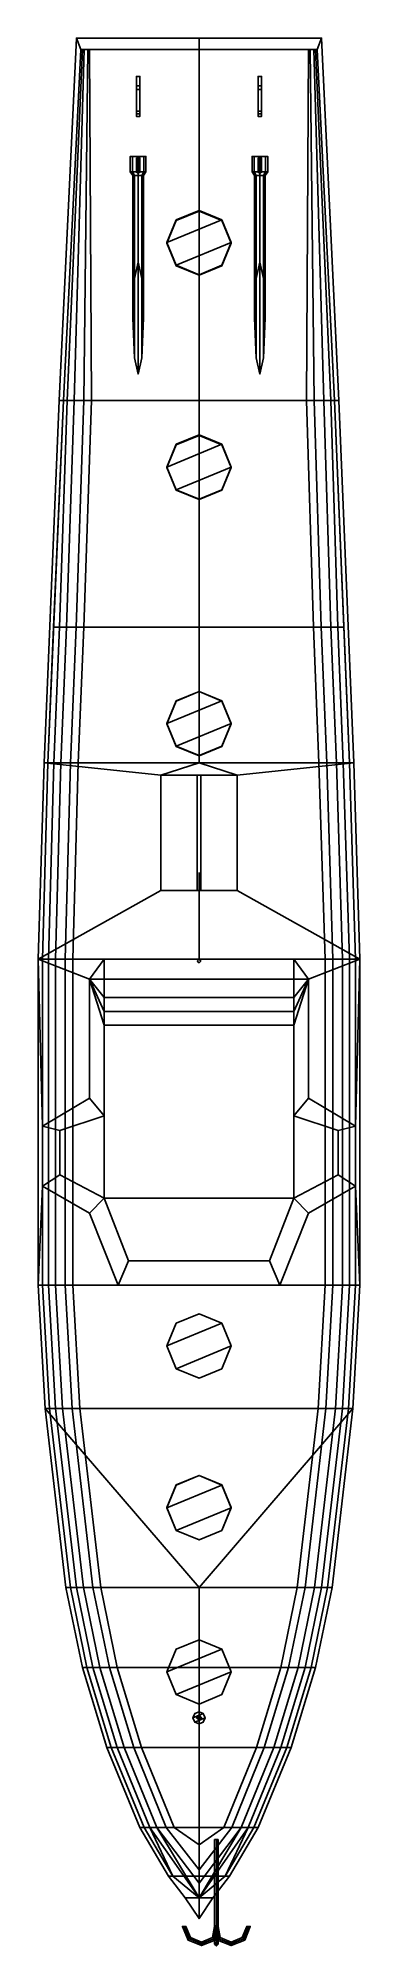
# Model space of a CAD drawing. Extents: x -1.9 to 1.8, y -11.1 to 10.8.
import ezdxf

# ---------------------------------------------------------------- set-up
doc = ezdxf.new("R2010")
doc.units = 0
doc.layers.get('0').update_dxf_attribs({"linetype": 'CONTINUOUS'})
doc.layers.add('UNDERWATER', color=1, linetype='CONTINUOUS')

msp = doc.modelspace()

# ---------------------------------------------------------------- linework, layer by layer
for points in [[(-1.61, 6.64, 0.61), (0, 6.64, 0.66), (0, 10.81, 0.41), (-1.41, 10.81, 0.34)], [(-1.36, 10.68), (-1.56, 6.64), (-1.61, 6.64, 0.61), (-1.41, 10.81, 0.34)], [(-1.41, 10.81, 0.34), (0, 10.81, 0.41), (0, 10.68), (-1.36, 10.68)], [(1.36, 10.68), (0, 10.68), (0, 10.81, 0.41), (1.41, 10.81, 0.34)], [(0, 10.81, 0.41), (0, 6.64, 0.66), (1.61, 6.64, 0.61), (1.41, 10.81, 0.34)], [(1.41, 10.81, 0.34), (1.61, 6.64, 0.61), (1.56, 6.64), (1.36, 10.68)], [(0, 8.826, 0.594), (-0.262, 8.718, 0.602), (-0.37, 8.457, 0.62), (0.262, 8.718, 0.602)], [(0, 8.819, 0.494), (-0.262, 8.711, 0.502), (-0.262, 8.718, 0.602), (0, 8.826, 0.594)], [(0.262, 8.711, 0.502), (0, 8.819, 0.494), (0, 8.826, 0.594), (0.262, 8.718, 0.602)], [(-0.262, 8.711, 0.502), (-0.37, 8.45, 0.52), (-0.37, 8.457, 0.62), (-0.262, 8.718, 0.602)], [(-0.37, 8.457, 0.62), (-0.262, 8.196, 0.638), (0.37, 8.457, 0.62), (0.262, 8.718, 0.602)], [(0.37, 8.45, 0.52), (0.262, 8.711, 0.502), (0.262, 8.718, 0.602), (0.37, 8.457, 0.62)], [(-0.37, 8.45, 0.52), (-0.262, 8.189, 0.538), (-0.262, 8.196, 0.638), (-0.37, 8.457, 0.62)], [(0, 8.088, 0.646), (0.262, 8.196, 0.638), (0.37, 8.457, 0.62), (-0.262, 8.196, 0.638)], [(0.262, 8.189, 0.538), (0.37, 8.45, 0.52), (0.37, 8.457, 0.62), (0.262, 8.196, 0.638)], [(-0.262, 8.189, 0.538), (0, 8.081, 0.546), (0, 8.088, 0.646), (-0.262, 8.196, 0.638)], [(0, 8.081, 0.546), (0.262, 8.189, 0.538), (0.262, 8.196, 0.638), (0, 8.088, 0.646)], [(-1.56, 6.64), (-1.74, 2.47), (-1.78, 2.47, 0.83), (-1.61, 6.64, 0.61)], [(-1.78, 2.47, 0.83), (0, 2.47, 0.85), (0, 6.64, 0.66), (-1.61, 6.64, 0.61)], [(0, 6.64, 0.66), (0, 2.47, 0.85), (1.78, 2.47, 0.83), (1.61, 6.64, 0.61)], [(1.61, 6.64, 0.61), (1.78, 2.47, 0.83), (1.73, 2.47), (1.56, 6.64)], [(0, 6.245, 0.75), (-0.262, 6.137, 0.756), (-0.37, 5.875, 0.77), (0.262, 6.137, 0.756)], [(0, 6.239, 0.651), (-0.262, 6.131, 0.656), (-0.262, 6.137, 0.756), (0, 6.245, 0.75)], [(0.262, 6.131, 0.656), (0, 6.239, 0.651), (0, 6.245, 0.75), (0.262, 6.137, 0.756)], [(-0.37, 5.875, 0.77), (-0.262, 5.614, 0.784), (0.37, 5.875, 0.77), (0.262, 6.137, 0.756)], [(-0.262, 6.131, 0.656), (-0.37, 5.87, 0.67), (-0.37, 5.875, 0.77), (-0.262, 6.137, 0.756)], [(0.37, 5.87, 0.67), (0.262, 6.131, 0.656), (0.262, 6.137, 0.756), (0.37, 5.875, 0.77)], [(-0.37, 5.87, 0.67), (-0.262, 5.609, 0.684), (-0.262, 5.614, 0.784), (-0.37, 5.875, 0.77)], [(0, 5.506, 0.789), (0.262, 5.614, 0.784), (0.37, 5.875, 0.77), (-0.262, 5.614, 0.784)], [(0.262, 5.609, 0.684), (0.37, 5.87, 0.67), (0.37, 5.875, 0.77), (0.262, 5.614, 0.784)], [(-0.262, 5.609, 0.684), (0, 5.501, 0.689), (0, 5.506, 0.789), (-0.262, 5.614, 0.784)], [(0, 5.501, 0.689), (0.262, 5.609, 0.684), (0.262, 5.614, 0.784), (0, 5.506, 0.789)], [(0, 3.293, 0.897), (-0.262, 3.185, 0.901), (-0.37, 2.923, 0.91), (0.262, 3.185, 0.901)], [(0, 3.29, 0.797), (-0.262, 3.181, 0.801), (-0.262, 3.185, 0.901), (0, 3.293, 0.897)], [(0.262, 3.181, 0.801), (0, 3.29, 0.797), (0, 3.293, 0.897), (0.262, 3.185, 0.901)], [(-0.262, 3.181, 0.801), (-0.37, 2.92, 0.81), (-0.37, 2.923, 0.91), (-0.262, 3.185, 0.901)], [(-0.37, 2.923, 0.91), (-0.262, 2.662, 0.919), (0.37, 2.923, 0.91), (0.262, 3.185, 0.901)], [(0.37, 2.92, 0.81), (0.262, 3.181, 0.801), (0.262, 3.185, 0.901), (0.37, 2.923, 0.91)], [(-0.37, 2.92, 0.81), (-0.262, 2.659, 0.819), (-0.262, 2.662, 0.919), (-0.37, 2.923, 0.91)], [(0, 2.554, 0.923), (0.262, 2.662, 0.919), (0.37, 2.923, 0.91), (-0.262, 2.662, 0.919)], [(0.262, 2.659, 0.819), (0.37, 2.92, 0.81), (0.37, 2.923, 0.91), (0.262, 2.662, 0.919)], [(-0.262, 2.659, 0.819), (0, 2.55, 0.823), (0, 2.554, 0.923), (-0.262, 2.662, 0.919)], [(0, 2.55, 0.823), (0.262, 2.659, 0.819), (0.262, 2.662, 0.919), (0, 2.554, 0.923)], [(-1.74, 2.47), (-1.8, 0.21), (-1.85, 0.21, 0.94), (-1.78, 2.47, 0.83)], [(-1.78, 2.47, 0.83), (-1.85, 0.21, 0.94), (-0.44, 1, 0.91), (-0.44, 2.33, 0.85)], [(-0.44, 2.33, 0.85), (0, 2.47, 0.85), (-1.78, 2.47, 0.83), (-0.44, 2.33, 0.85)], [(0.44, 2.33, 0.85), (0, 2.47, 0.85), (-0.44, 2.33, 0.85), (0.44, 2.33, 0.85)], [(0.44, 2.33, 0.85), (1.78, 2.47, 0.83), (0, 2.47, 0.85), (0.44, 2.33, 0.85)], [(0.44, 1, 0.91), (1.85, 0.21, 0.94), (1.78, 2.47, 0.83), (0.44, 2.33, 0.85)], [(1.78, 2.47, 0.83), (1.85, 0.21, 0.94), (1.8, 0.21), (1.73, 2.47)], [(-0.44, 2.33, 0.85), (-0.44, 1, 0.91), (-0.02, 1, 1.04), (-0.02, 2.33, 1)], [(0.02, 2.33, 1), (0.44, 2.33, 0.85), (-0.44, 2.33, 0.85), (-0.02, 2.33, 1)], [(-0.02, 2.33, 1), (-0.02, 1, 1.04), (0.02, 1, 1.04), (0.02, 2.33, 1)], [(0.02, 1, 1.04), (0.44, 1, 0.91), (0.44, 2.33, 0.85), (0.02, 2.33, 1)], [(0, 1.21, 2.95), (0, 0.21, 2.95), (0, 0.21, 2.45), (0, 1.21, 2.45)], [(0, 1.21, 2.45), (0, 0.21, 2.45), (0, 0.21, 2.95), (0, 1.21, 2.95)], [(-0.44, 1, 0.91), (-1.85, 0.21, 0.94), (1.85, 0.21, 0.94), (0.44, 1, 0.91)], [(-0.02, 1, 1.04), (-0.44, 1, 0.91), (0.44, 1, 0.91), (0.02, 1, 1.04)], [(-1.8, 0.21), (-1.8, -3.54), (-1.85, -3.54, 0.94), (-1.85, 0.21, 0.94)], [(-1.8, -1.71, 0.94), (-1.85, 0.21, 0.94), (-1.85, -3.54, 0.94), (-1.8, -2.4, 0.94)], [(-1.26, -0.02, 0.94), (-1.85, 0.21, 0.94), (-1.8, -1.71, 0.94), (-1.26, -1.39, 0.94)], [(-1.09, 0.21, 0.94), (-1.09, 0.21, 0.94), (-1.85, 0.21, 0.94), (-1.26, -0.02, 0.94)], [(-1.09, 0.21, 0.94), (-1.09, 0.21, 0.94), (-1.26, -0.02, 0.94), (-1.09, -0.02, 1.06)], [(1.09, -0.02, 1.06), (1.09, 0.21, 0.94), (-1.09, 0.21, 0.94), (-1.09, -0.02, 1.06)], [(0, 0.21, 0.94), (-0.02, 0.19, 0.94), (-0.02, 0.19, 3), (0, 0.21, 3)], [(0, 0.21, 3), (-0.02, 0.19, 3), (0, 0.17, 3), (0.02, 0.19, 3)], [(-0.02, 0.19, 0.94), (0, 0.17, 0.94), (0, 0.17, 3), (-0.02, 0.19, 3)], [(0.02, 0.19, 0.94), (0, 0.21, 0.94), (0, 0.21, 3), (0.02, 0.19, 3)], [(0, 0.17, 0.94), (0.02, 0.19, 0.94), (0.02, 0.19, 3), (0, 0.17, 3)], [(1.26, -0.02, 0.94), (1.09, 0.21, 0.94), (1.09, 0.21, 0.94), (1.09, -0.02, 1.06)], [(1.85, 0.21, 0.94), (1.09, 0.21, 0.94), (1.09, 0.21, 0.94), (1.26, -0.02, 0.94)], [(1.8, -1.71, 0.94), (1.85, 0.21, 0.94), (1.26, -0.02, 0.94), (1.26, -1.39, 0.94)], [(1.85, 0.21, 0.94), (1.85, -3.54, 0.94), (1.8, -3.54), (1.8, 0.21)], [(1.8, -2.4, 0.94), (1.85, -3.54, 0.94), (1.85, 0.21, 0.94), (1.8, -1.71, 0.94)], [(-1.09, -0.23, 1.16), (-1.26, -0.02, 0.94), (-1.26, -0.02, 0.94), (-1.09, -0.39, 1.31)], [(-1.09, -0.02, 1.06), (-1.26, -0.02, 0.94), (-1.26, -0.02, 0.94), (-1.09, -0.23, 1.16)], [(-1.09, -0.39, 1.31), (-1.26, -0.02, 0.94), (-1.26, -0.02, 0.94), (-1.09, -0.55, 1.55)], [(-1.09, -0.55, 1.55), (-1.26, -0.02, 0.94), (-1.26, -1.39, 0.94), (-1.09, -1.59, 1.55)], [(1.09, -0.23, 1.16), (1.09, -0.02, 1.06), (-1.09, -0.02, 1.06), (-1.09, -0.23, 1.16)], [(1.26, -0.02, 0.94), (1.26, -0.02, 0.94), (1.09, -0.23, 1.16), (1.09, -0.39, 1.31)], [(1.26, -0.02, 0.94), (1.26, -0.02, 0.94), (1.09, -0.02, 1.06), (1.09, -0.23, 1.16)], [(1.26, -0.02, 0.94), (1.26, -0.02, 0.94), (1.09, -0.39, 1.31), (1.09, -0.55, 1.55)], [(1.26, -1.39, 0.94), (1.26, -0.02, 0.94), (1.09, -0.55, 1.55), (1.09, -1.59, 1.55)], [(1.09, -0.39, 1.31), (1.09, -0.23, 1.16), (-1.09, -0.23, 1.16), (-1.09, -0.39, 1.31)], [(1.09, -0.55, 1.55), (1.09, -0.39, 1.31), (-1.09, -0.39, 1.31), (-1.09, -0.55, 1.55)], [(1.09, -2.54, 1.55), (1.09, -0.55, 1.55), (-1.09, -0.55, 1.55), (-1.09, -2.54, 1.55)], [(-1.09, -1.59, 1.55), (-1.26, -1.39, 0.94), (-1.8, -1.71, 0.94), (-1.6, -1.76, 1.4)], [(1.6, -1.76, 1.4), (1.8, -1.71, 0.94), (1.26, -1.39, 0.94), (1.09, -1.59, 1.55)], [(-1.6, -1.76, 1.4), (-1.8, -1.71, 0.94), (-1.8, -2.4, 0.94), (-1.6, -2.27, 1.4)], [(-1.09, -2.54, 1.55), (-1.09, -1.59, 1.55), (-1.6, -1.76, 1.4), (-1.6, -2.27, 1.4)], [(1.09, -1.59, 1.55), (1.09, -2.54, 1.55), (1.6, -2.27, 1.4), (1.6, -1.76, 1.4)], [(1.6, -2.27, 1.4), (1.8, -2.4, 0.94), (1.8, -1.71, 0.94), (1.6, -1.76, 1.4)], [(-1.8, -2.4, 0.94), (-1.85, -3.54, 0.94), (-0.93, -3.54, 0.94), (-1.26, -2.71, 0.94)], [(-1.6, -2.27, 1.4), (-1.8, -2.4, 0.94), (-1.26, -2.71, 0.94), (-1.09, -2.54, 1.55)], [(0.93, -3.54, 0.94), (1.85, -3.54, 0.94), (1.8, -2.4, 0.94), (1.26, -2.71, 0.94)], [(1.09, -2.54, 1.55), (1.26, -2.71, 0.94), (1.8, -2.4, 0.94), (1.6, -2.27, 1.4)], [(-1.26, -2.71, 0.94), (-0.93, -3.54, 0.94), (-0.81, -3.26, 1.4), (-1.09, -2.54, 1.55)], [(-1.09, -2.54, 1.55), (-0.81, -3.26, 1.4), (0.81, -3.26, 1.4), (1.09, -2.54, 1.55)], [(0.81, -3.26, 1.4), (0.93, -3.54, 0.94), (1.26, -2.71, 0.94), (1.09, -2.54, 1.55)], [(-0.81, -3.26, 1.4), (-0.93, -3.54, 0.94), (0.93, -3.54, 0.94), (0.81, -3.26, 1.4)], [(-1.8, -3.54), (-1.72, -4.96), (-1.77, -4.96, 0.94), (-1.85, -3.54, 0.94)], [(-1.85, -3.54, 0.94), (-1.77, -4.96, 0.94), (1.77, -4.96, 0.94), (1.85, -3.54, 0.94)], [(1.85, -3.54, 0.94), (1.77, -4.96, 0.94), (1.72, -4.96), (1.8, -3.54)], [(0, -3.87, 1.04), (-0.262, -3.978, 1.04), (-0.37, -4.24, 1.04), (0.262, -3.978, 1.04)], [(0, -3.87, 0.94), (-0.262, -3.978, 0.94), (-0.262, -3.978, 1.04), (0, -3.87, 1.04)], [(0.262, -3.978, 0.94), (0, -3.87, 0.94), (0, -3.87, 1.04), (0.262, -3.978, 1.04)], [(-0.37, -4.24, 1.04), (-0.262, -4.502, 1.04), (0.37, -4.24, 1.04), (0.262, -3.978, 1.04)], [(-0.262, -3.978, 0.94), (-0.37, -4.24, 0.94), (-0.37, -4.24, 1.04), (-0.262, -3.978, 1.04)], [(0.37, -4.24, 0.94), (0.262, -3.978, 0.94), (0.262, -3.978, 1.04), (0.37, -4.24, 1.04)], [(-0.37, -4.24, 0.94), (-0.262, -4.502, 0.94), (-0.262, -4.502, 1.04), (-0.37, -4.24, 1.04)], [(0, -4.61, 1.04), (0.262, -4.502, 1.04), (0.37, -4.24, 1.04), (-0.262, -4.502, 1.04)], [(0.262, -4.502, 0.94), (0.37, -4.24, 0.94), (0.37, -4.24, 1.04), (0.262, -4.502, 1.04)], [(-0.262, -4.502, 0.94), (0, -4.61, 0.94), (0, -4.61, 1.04), (-0.262, -4.502, 1.04)], [(0, -4.61, 0.94), (0.262, -4.502, 0.94), (0.262, -4.502, 1.04), (0, -4.61, 1.04)], [(-1.53, -7.02, 0.9), (0, -7.02, 0.92), (-1.77, -4.96, 0.94)], [(-1.72, -4.96), (-1.48, -7.02), (-1.53, -7.02, 0.9), (-1.77, -4.96, 0.94)], [(0, -7.02, 0.92), (1.77, -4.96, 0.94), (-1.77, -4.96, 0.94)], [(1.77, -4.96, 0.94), (0, -7.02, 0.92), (1.53, -7.02, 0.9), (1.77, -4.96, 0.94)], [(1.77, -4.96, 0.94), (1.53, -7.02, 0.9), (1.48, -7.02), (1.72, -4.96)], [(0, -5.732, 1.026), (-0.262, -5.84, 1.025), (-0.37, -6.102, 1.02), (0.262, -5.84, 1.025)], [(-0.262, -5.838, 0.925), (-0.37, -6.1, 0.92), (-0.37, -6.102, 1.02), (-0.262, -5.84, 1.025)], [(-0.37, -6.102, 1.02), (-0.262, -6.363, 1.015), (0.37, -6.102, 1.02), (0.262, -5.84, 1.025)], [(0, -5.73, 0.926), (-0.262, -5.838, 0.925), (-0.262, -5.84, 1.025), (0, -5.732, 1.026)], [(0.262, -5.838, 0.925), (0, -5.73, 0.926), (0, -5.732, 1.026), (0.262, -5.84, 1.025)], [(0.37, -6.1, 0.92), (0.262, -5.838, 0.925), (0.262, -5.84, 1.025), (0.37, -6.102, 1.02)], [(-0.37, -6.1, 0.92), (-0.262, -6.362, 0.915), (-0.262, -6.363, 1.015), (-0.37, -6.102, 1.02)], [(0, -6.472, 1.014), (0.262, -6.363, 1.015), (0.37, -6.102, 1.02), (-0.262, -6.363, 1.015)], [(0.262, -6.362, 0.915), (0.37, -6.1, 0.92), (0.37, -6.102, 1.02), (0.262, -6.363, 1.015)], [(-0.262, -6.362, 0.915), (0, -6.47, 0.914), (0, -6.472, 1.014), (-0.262, -6.363, 1.015)], [(0, -6.47, 0.914), (0.262, -6.362, 0.915), (0.262, -6.363, 1.015), (0, -6.472, 1.014)], [(-1.34, -7.94, 0.9), (0, -7.94, 0.92), (0, -7.02, 0.92), (-1.53, -7.02, 0.9)], [(-1.48, -7.02), (-1.29, -7.94), (-1.34, -7.94, 0.9), (-1.53, -7.02, 0.9)], [(0, -7.02, 0.92), (0, -7.94, 0.92), (1.34, -7.94, 0.9), (1.53, -7.02, 0.9)], [(1.53, -7.02, 0.9), (1.34, -7.94, 0.9), (1.29, -7.94), (1.48, -7.02)], [(0, -7.62, 1), (-0.262, -7.728, 1), (-0.37, -7.99, 1), (0.262, -7.728, 1)], [(0, -7.62, 0.9), (-0.262, -7.728, 0.9), (-0.262, -7.728, 1), (0, -7.62, 1)], [(0.262, -7.728, 0.9), (0, -7.62, 0.9), (0, -7.62, 1), (0.262, -7.728, 1)], [(-0.37, -7.99, 1), (-0.262, -8.252, 1), (0.37, -7.99, 1), (0.262, -7.728, 1)], [(-0.262, -7.728, 0.9), (-0.37, -7.99, 0.9), (-0.37, -7.99, 1), (-0.262, -7.728, 1)], [(0.37, -7.99, 0.9), (0.262, -7.728, 0.9), (0.262, -7.728, 1), (0.37, -7.99, 1)], [(-1.06, -8.86, 0.87), (0, -8.86, 0.89), (0, -7.94, 0.92), (-1.34, -7.94, 0.9)], [(-1.29, -7.94), (-1.01, -8.86), (-1.06, -8.86, 0.87), (-1.34, -7.94, 0.9)], [(-0.37, -7.99, 0.9), (-0.262, -8.252, 0.9), (-0.262, -8.252, 1), (-0.37, -7.99, 1)], [(0, -8.36, 1), (0.262, -8.252, 1), (0.37, -7.99, 1), (-0.262, -8.252, 1)], [(0, -7.94, 0.92), (0, -8.86, 0.89), (1.06, -8.86, 0.87), (1.34, -7.94, 0.9)], [(0.262, -8.252, 0.9), (0.37, -7.99, 0.9), (0.37, -7.99, 1), (0.262, -8.252, 1)], [(1.34, -7.94, 0.9), (1.06, -8.86, 0.87), (1.01, -8.86), (1.29, -7.94)], [(-0.262, -8.252, 0.9), (0, -8.36, 0.9), (0, -8.36, 1), (-0.262, -8.252, 1)], [(0, -8.36, 0.9), (0.262, -8.252, 0.9), (0.262, -8.252, 1), (0, -8.36, 1)], [(0, -8.45, 1.11), (-0.049, -8.471, 1.11), (-0.07, -8.52, 1.11), (0.049, -8.471, 1.11)], [(-0.049, -8.471, 0.89), (-0.07, -8.52, 0.89), (-0.07, -8.52, 1.11), (-0.049, -8.471, 1.11)], [(0.049, -8.471, 1.11), (-0.07, -8.52, 1.11), (-0.049, -8.569, 1.11), (0.07, -8.52, 1.11)], [(-0.07, -8.52, 0.89), (-0.049, -8.569, 0.89), (-0.049, -8.569, 1.11), (-0.07, -8.52, 1.11)], [(0, -8.45, 0.89), (-0.049, -8.471, 0.89), (-0.049, -8.471, 1.11), (0, -8.45, 1.11)], [(0.07, -8.52, 1.11), (-0.049, -8.569, 1.11), (0, -8.59, 1.11), (0.049, -8.569, 1.11)], [(0, -8.49, 1.11), (-0.03, -8.52, 1.11), (-0.01, -8.52, 3.64), (0, -8.51, 3.64)], [(-0.03, -8.52, 1.11), (0, -8.55, 1.11), (0, -8.53, 3.64), (-0.01, -8.52, 3.64)], [(0, -8.51, 3.64), (-0.01, -8.52, 3.64), (0, -8.53, 3.64), (0.01, -8.52, 3.64)], [(0.049, -8.471, 0.89), (0, -8.45, 0.89), (0, -8.45, 1.11), (0.049, -8.471, 1.11)], [(0.03, -8.52, 1.11), (0, -8.49, 1.11), (0, -8.51, 3.64), (0.01, -8.52, 3.64)], [(0, -8.55, 1.11), (0.03, -8.52, 1.11), (0.01, -8.52, 3.64), (0, -8.53, 3.64)], [(0.07, -8.52, 0.89), (0.049, -8.471, 0.89), (0.049, -8.471, 1.11), (0.07, -8.52, 1.11)], [(0.049, -8.569, 0.89), (0.07, -8.52, 0.89), (0.07, -8.52, 1.11), (0.049, -8.569, 1.11)], [(-0.049, -8.569, 0.89), (0, -8.59, 0.89), (0, -8.59, 1.11), (-0.049, -8.569, 1.11)], [(0, -8.59, 0.89), (0.049, -8.569, 0.89), (0.049, -8.569, 1.11), (0, -8.59, 1.11)], [(-1.01, -8.86), (-0.63, -9.78), (-0.68, -9.78, 0.85), (-1.06, -8.86, 0.87)], [(-0.68, -9.78, 0.85), (0, -9.78, 0.87), (0, -8.86, 0.89), (-1.06, -8.86, 0.87)], [(0, -8.86, 0.89), (0, -9.78, 0.87), (0.68, -9.78, 0.85), (1.06, -8.86, 0.87)], [(1.06, -8.86, 0.87), (0.68, -9.78, 0.85), (0.63, -9.78), (1.01, -8.86)], [(-0.35, -10.34, 0.83), (0, -10.34, 0.85), (0, -9.78, 0.87), (-0.68, -9.78, 0.85)], [(-0.63, -9.78), (-0.3, -10.34), (-0.35, -10.34, 0.83), (-0.68, -9.78, 0.85)], [(0, -9.78, 0.87), (0, -10.34, 0.85), (0.35, -10.34, 0.83), (0.68, -9.78, 0.85)], [(0.68, -9.78, 0.85), (0.35, -10.34, 0.83), (0.3, -10.34), (0.63, -9.78)], [(0.2, -9.92, 0.886), (0.18, -9.92, 0.866), (0.18, -10.92, 0.849), (0.2, -10.92, 0.869)], [(0.18, -9.92, 0.866), (0.2, -9.92, 0.846), (0.2, -10.92, 0.829), (0.18, -10.92, 0.849)], [(0.22, -9.92, 0.866), (0.2, -9.92, 0.846), (0.18, -9.92, 0.866), (0.2, -9.92, 0.886)], [(0.22, -9.92, 0.866), (0.2, -9.92, 0.886), (0.2, -10.92, 0.869), (0.22, -10.92, 0.849)], [(0.2, -9.92, 0.846), (0.22, -9.92, 0.866), (0.22, -10.92, 0.849), (0.2, -10.92, 0.829)], [(-0.16, -10.59, 0.82), (0, -10.59, 0.84), (0, -10.34, 0.85), (-0.35, -10.34, 0.83)], [(-0.3, -10.34), (0, -10.59), (-0.16, -10.59, 0.82), (-0.35, -10.34, 0.83)], [(0.35, -10.34, 0.83), (0.16, -10.59, 0.82), (0, -10.59), (0.3, -10.34)], [(0, -10.34, 0.85), (0, -10.59, 0.84), (0.16, -10.59, 0.82), (0.35, -10.34, 0.83)], [(0, -10.83, 0.83), (0, -10.83, 0.83), (0, -10.59, 0.84), (-0.16, -10.59, 0.82)], [(0, -10.59), (0, -10.59), (0, -10.83, 0.83), (-0.16, -10.59, 0.82)], [(0.16, -10.59, 0.82), (0, -10.83, 0.83), (0, -10.59)], [(0, -10.59, 0.84), (0, -10.83, 0.83), (0, -10.83, 0.83), (0.16, -10.59, 0.82)], [(-0.17, -10.92, 0.869), (-0.15, -10.92, 0.849), (-0.17, -10.92, 0.829), (-0.19, -10.92, 0.849)], [(-0.19, -10.92, 0.849), (-0.17, -10.92, 0.829), (-0.111, -11.061, 0.826), (-0.126, -11.076, 0.846)], [(-0.17, -10.92, 0.869), (-0.19, -10.92, 0.849), (-0.126, -11.076, 0.846), (-0.111, -11.062, 0.866)], [(-0.15, -10.92, 0.849), (-0.17, -10.92, 0.869), (-0.111, -11.062, 0.866), (-0.097, -11.047, 0.847)], [(-0.17, -10.92, 0.829), (-0.15, -10.92, 0.849), (-0.097, -11.047, 0.847), (-0.111, -11.061, 0.826)], [(0.157, -11.047, 0.847), (0.171, -11.062, 0.866), (0.2, -11.01, 0.847), (0.18, -10.92, 0.849)], [(0.171, -11.061, 0.826), (0.157, -11.047, 0.847), (0.18, -10.92, 0.849), (0.2, -10.92, 0.829)], [(0.186, -11.076, 0.846), (0.171, -11.061, 0.826), (0.2, -10.92, 0.829), (0.22, -10.92, 0.849)], [(0.171, -11.062, 0.866), (0.186, -11.076, 0.846), (0.22, -10.92, 0.849), (0.2, -11.01, 0.847)], [(0.18, -10.914, 0.479), (0.2, -10.914, 0.499), (0.22, -10.914, 0.479), (0.2, -10.913, 0.459)], [(0.18, -10.914, 0.479), (0.2, -10.913, 0.459), (0.2, -11.07, 0.521), (0.18, -11.056, 0.535)], [(0.2, -10.914, 0.499), (0.18, -10.914, 0.479), (0.18, -11.056, 0.535), (0.2, -11.042, 0.549)], [(0.18, -11.062, 0.875), (0.2, -11.048, 0.889), (0.2, -10.92, 0.869), (0.18, -10.92, 0.849)], [(0.2, -11.076, 0.86), (0.18, -11.062, 0.875), (0.18, -10.92, 0.849), (0.2, -10.92, 0.829)], [(0.18, -11.061, 0.818), (0.2, -11.075, 0.832), (0.2, -10.92, 0.869), (0.18, -10.92, 0.849)], [(0.2, -11.047, 0.804), (0.18, -11.061, 0.818), (0.18, -10.92, 0.849), (0.2, -10.92, 0.829)], [(0.214, -11.076, 0.846), (0.229, -11.062, 0.866), (0.2, -10.92, 0.869), (0.18, -10.92, 0.849)], [(0.229, -11.061, 0.826), (0.214, -11.076, 0.846), (0.18, -10.92, 0.849), (0.2, -10.92, 0.829)], [(0.18, -10.926, 1.219), (0.2, -10.926, 1.199), (0.2, -11.052, 1.144), (0.18, -11.067, 1.158)], [(0.2, -10.927, 1.239), (0.18, -10.926, 1.219), (0.18, -11.067, 1.158), (0.2, -11.081, 1.172)], [(0.22, -10.926, 1.219), (0.2, -10.926, 1.199), (0.18, -10.926, 1.219), (0.2, -10.927, 1.239)], [(0.2, -10.913, 0.459), (0.22, -10.914, 0.479), (0.22, -11.056, 0.535), (0.2, -11.07, 0.521)], [(0.22, -10.914, 0.479), (0.2, -10.914, 0.499), (0.2, -11.042, 0.549), (0.22, -11.056, 0.535)], [(0.2, -11.048, 0.889), (0.22, -11.062, 0.875), (0.22, -10.92, 0.849), (0.2, -10.92, 0.869)], [(0.22, -11.062, 0.875), (0.2, -11.076, 0.86), (0.2, -10.92, 0.829), (0.22, -11.019, 0.867)], [(0.2, -11.075, 0.832), (0.22, -11.061, 0.818), (0.22, -10.92, 0.849), (0.2, -10.92, 0.869)], [(0.22, -11.061, 0.818), (0.2, -11.047, 0.804), (0.2, -10.92, 0.829), (0.22, -10.92, 0.849)], [(0.243, -11.047, 0.847), (0.229, -11.061, 0.826), (0.2, -10.92, 0.829), (0.22, -10.92, 0.849)], [(0.229, -11.062, 0.866), (0.243, -11.047, 0.847), (0.22, -10.92, 0.849), (0.2, -10.92, 0.869)], [(0.2, -10.926, 1.199), (0.22, -10.926, 1.219), (0.22, -11.067, 1.158), (0.2, -11.052, 1.144)], [(0.22, -10.926, 1.219), (0.2, -10.927, 1.239), (0.2, -11.081, 1.172), (0.22, -11.067, 1.158)], [(0.55, -10.92, 0.849), (0.57, -10.92, 0.829), (0.511, -11.061, 0.826), (0.497, -11.047, 0.847)], [(0.57, -10.92, 0.869), (0.55, -10.92, 0.849), (0.497, -11.047, 0.847), (0.511, -11.062, 0.866)], [(0.59, -10.92, 0.849), (0.57, -10.92, 0.869), (0.511, -11.062, 0.866), (0.526, -11.076, 0.846)], [(0.57, -10.92, 0.829), (0.59, -10.92, 0.849), (0.526, -11.076, 0.846), (0.511, -11.061, 0.826)], [(0.57, -10.92, 0.829), (0.55, -10.92, 0.849), (0.57, -10.92, 0.869), (0.59, -10.92, 0.849)], [(-0.126, -11.076, 0.846), (-0.111, -11.061, 0.826), (0.03, -11.12, 0.825), (0.03, -11.14, 0.845)], [(-0.111, -11.062, 0.866), (-0.126, -11.076, 0.846), (0.03, -11.14, 0.845), (0.03, -11.12, 0.865)], [(-0.097, -11.047, 0.847), (-0.111, -11.062, 0.866), (0.03, -11.12, 0.865), (0.03, -11.1, 0.846)], [(-0.111, -11.061, 0.826), (-0.097, -11.047, 0.847), (0.03, -11.1, 0.846), (0.03, -11.12, 0.825)], [(0.03, -11.1, 0.846), (0.03, -11.12, 0.865), (0.171, -11.062, 0.866), (0.157, -11.047, 0.847)], [(0.03, -11.12, 0.825), (0.03, -11.1, 0.846), (0.157, -11.047, 0.847), (0.171, -11.061, 0.826)], [(0.03, -11.14, 0.845), (0.03, -11.12, 0.825), (0.171, -11.061, 0.826), (0.186, -11.076, 0.846)], [(0.03, -11.12, 0.865), (0.03, -11.14, 0.845), (0.186, -11.076, 0.846), (0.171, -11.062, 0.866)], [(0.2, -11.042, 0.549), (0.18, -11.056, 0.535), (0.18, -11.117, 0.675), (0.2, -11.097, 0.676)], [(0.2, -11.097, 0.676), (0.18, -11.117, 0.675), (0.18, -11.061, 0.818), (0.2, -11.047, 0.804)], [(0.18, -11.123, 1.015), (0.2, -11.103, 1.016), (0.2, -11.048, 0.889), (0.18, -11.062, 0.875)], [(0.18, -11.067, 1.158), (0.2, -11.052, 1.144), (0.2, -11.103, 1.016), (0.18, -11.123, 1.015)], [(0.18, -11.056, 0.535), (0.2, -11.07, 0.521), (0.2, -11.137, 0.675), (0.18, -11.117, 0.675)], [(0.18, -11.117, 0.675), (0.2, -11.137, 0.675), (0.2, -11.075, 0.832), (0.18, -11.061, 0.818)], [(0.2, -11.143, 1.015), (0.18, -11.123, 1.015), (0.18, -11.062, 0.875), (0.2, -11.076, 0.86)], [(0.2, -11.081, 1.172), (0.18, -11.067, 1.158), (0.18, -11.123, 1.015), (0.2, -11.143, 1.015)], [(0.22, -11.056, 0.535), (0.2, -11.042, 0.549), (0.2, -11.097, 0.676), (0.22, -11.117, 0.675)], [(0.22, -11.117, 0.675), (0.2, -11.097, 0.676), (0.2, -11.047, 0.804), (0.22, -11.061, 0.818)], [(0.2, -11.103, 1.016), (0.22, -11.123, 1.015), (0.22, -11.062, 0.875), (0.2, -11.048, 0.889)], [(0.2, -11.052, 1.144), (0.22, -11.067, 1.158), (0.22, -11.123, 1.015), (0.2, -11.103, 1.016)], [(0.2, -11.07, 0.521), (0.22, -11.056, 0.535), (0.22, -11.117, 0.675), (0.2, -11.137, 0.675)], [(0.2, -11.137, 0.675), (0.22, -11.117, 0.675), (0.22, -11.061, 0.818), (0.2, -11.075, 0.832)], [(0.22, -11.123, 1.015), (0.2, -11.143, 1.015), (0.2, -11.076, 0.86), (0.22, -11.062, 0.875)], [(0.22, -11.067, 1.158), (0.2, -11.081, 1.172), (0.2, -11.143, 1.015), (0.22, -11.123, 1.015)], [(0.37, -11.12, 0.825), (0.37, -11.14, 0.845), (0.214, -11.076, 0.846), (0.229, -11.061, 0.826)], [(0.37, -11.14, 0.845), (0.37, -11.12, 0.865), (0.229, -11.062, 0.866), (0.214, -11.076, 0.846)], [(0.37, -11.1, 0.846), (0.37, -11.12, 0.825), (0.229, -11.061, 0.826), (0.243, -11.047, 0.847)], [(0.37, -11.12, 0.865), (0.37, -11.1, 0.846), (0.243, -11.047, 0.847), (0.229, -11.062, 0.866)], [(0.497, -11.047, 0.847), (0.511, -11.061, 0.826), (0.37, -11.12, 0.825), (0.37, -11.1, 0.846)], [(0.511, -11.062, 0.866), (0.497, -11.047, 0.847), (0.37, -11.1, 0.846), (0.37, -11.12, 0.865)], [(0.511, -11.061, 0.826), (0.526, -11.076, 0.846), (0.37, -11.14, 0.845), (0.37, -11.12, 0.825)], [(0.526, -11.076, 0.846), (0.511, -11.062, 0.866), (0.37, -11.12, 0.865), (0.37, -11.14, 0.845)]]:
    msp.add_3dface(points)
at = {"layer": 'UNDERWATER'}
for points in [[(-1.34, 10.68, -0.16), (-1.515, 6.64, -0.35), (-1.56, 6.64), (-1.36, 10.68)], [(-1.32, 10.68, -0.22), (-1.435, 6.64, -0.45), (-1.515, 6.64, -0.35), (-1.34, 10.68, -0.16)], [(-1.28, 10.68, -0.25), (-1.325, 6.64, -0.52), (-1.435, 6.64, -0.45), (-1.32, 10.68, -0.22)], [(-1.36, 10.68), (0, 10.68), (-1.34, 10.68, -0.16)], [(0, 10.68), (1.34, 10.68, -0.16), (-1.34, 10.68, -0.16)], [(-1.34, 10.68, -0.16), (1.34, 10.68, -0.16), (1.32, 10.68, -0.22), (-1.32, 10.68, -0.22)], [(-1.26, 10.68, -0.26), (-1.235, 6.64, -0.53), (-1.325, 6.64, -0.52), (-1.28, 10.68, -0.25)], [(-1.32, 10.68, -0.22), (1.32, 10.68, -0.22), (1.28, 10.68, -0.25), (-1.28, 10.68, -0.25)], [(-1.28, 10.68, -0.25), (1.28, 10.68, -0.25), (1.26, 10.68, -0.26), (-1.26, 10.68, -0.26)], [(-1.26, 10.68, -0.26), (1.26, 10.68, -0.26), (1.235, 6.64, -0.53), (-1.235, 6.64, -0.53)], [(1.36, 10.68), (1.34, 10.68, -0.16), (0, 10.68)], [(1.235, 6.64, -0.53), (1.26, 10.68, -0.26), (1.28, 10.68, -0.25), (1.325, 6.64, -0.52)], [(1.325, 6.64, -0.52), (1.28, 10.68, -0.25), (1.32, 10.68, -0.22), (1.435, 6.64, -0.45)], [(1.435, 6.64, -0.45), (1.32, 10.68, -0.22), (1.34, 10.68, -0.16), (1.515, 6.64, -0.35)], [(1.515, 6.64, -0.35), (1.34, 10.68, -0.16), (1.36, 10.68), (1.56, 6.64)], [(-0.72, 10.37, -0.281), (-0.72, 10.37, -0.32), (-0.72, 9.91, -0.34), (-0.72, 9.91, -0.311)], [(-0.68, 10.37, -0.281), (-0.68, 10.37, -0.32), (-0.72, 10.37, -0.32), (-0.72, 10.37, -0.281)], [(-0.68, 10.37, -0.32), (-0.68, 10.26, -0.61), (-0.72, 10.26, -0.61), (-0.72, 10.37, -0.32)], [(-0.72, 10.37, -0.32), (-0.72, 10.26, -0.61), (-0.72, 9.94, -0.61), (-0.72, 9.91, -0.34)], [(-0.68, 9.91, -0.34), (-0.68, 10.37, -0.32), (-0.68, 10.37, -0.281), (-0.68, 9.91, -0.311)], [(-0.68, 9.94, -0.61), (-0.68, 10.26, -0.61), (-0.68, 10.37, -0.32), (-0.68, 9.91, -0.34)], [(0.68, 10.37, -0.32), (0.68, 10.26, -0.61), (0.68, 9.94, -0.61), (0.68, 9.91, -0.34)], [(0.72, 10.37, -0.32), (0.72, 10.26, -0.61), (0.68, 10.26, -0.61), (0.68, 10.37, -0.32)], [(0.68, 10.37, -0.281), (0.68, 10.37, -0.32), (0.68, 9.91, -0.34), (0.68, 9.91, -0.311)], [(0.72, 10.37, -0.281), (0.72, 10.37, -0.32), (0.68, 10.37, -0.32), (0.68, 10.37, -0.281)], [(0.72, 9.94, -0.61), (0.72, 10.26, -0.61), (0.72, 10.37, -0.32), (0.72, 9.91, -0.34)], [(0.72, 9.91, -0.34), (0.72, 10.37, -0.32), (0.72, 10.37, -0.281), (0.72, 9.91, -0.311)], [(-0.68, 10.26, -0.61), (-0.68, 10.22, -0.68), (-0.72, 10.22, -0.68), (-0.72, 10.26, -0.61)], [(-0.72, 10.26, -0.61), (-0.72, 10.22, -0.68), (-0.72, 9.97, -0.68), (-0.72, 9.94, -0.61)], [(-0.72, 9.97, -0.68), (-0.72, 10.22, -0.68), (-0.68, 10.22, -0.68), (-0.68, 9.97, -0.68)], [(-0.68, 9.97, -0.68), (-0.68, 10.22, -0.68), (-0.68, 10.26, -0.61), (-0.68, 9.94, -0.61)], [(0.68, 10.26, -0.61), (0.68, 10.22, -0.68), (0.68, 9.97, -0.68), (0.68, 9.94, -0.61)], [(0.72, 10.26, -0.61), (0.72, 10.22, -0.68), (0.68, 10.22, -0.68), (0.68, 10.26, -0.61)], [(0.68, 9.97, -0.68), (0.68, 10.22, -0.68), (0.72, 10.22, -0.68), (0.72, 9.97, -0.68)], [(0.72, 9.97, -0.68), (0.72, 10.22, -0.68), (0.72, 10.26, -0.61), (0.72, 9.94, -0.61)], [(-0.72, 9.94, -0.61), (-0.72, 9.97, -0.68), (-0.68, 9.97, -0.68), (-0.68, 9.94, -0.61)], [(-0.72, 9.91, -0.34), (-0.72, 9.94, -0.61), (-0.68, 9.94, -0.61), (-0.68, 9.91, -0.34)], [(-0.72, 9.91, -0.311), (-0.72, 9.91, -0.34), (-0.68, 9.91, -0.34), (-0.68, 9.91, -0.311)], [(0.68, 9.94, -0.61), (0.68, 9.97, -0.68), (0.72, 9.97, -0.68), (0.72, 9.94, -0.61)], [(0.68, 9.91, -0.34), (0.68, 9.94, -0.61), (0.72, 9.94, -0.61), (0.72, 9.91, -0.34)], [(0.68, 9.91, -0.311), (0.68, 9.91, -0.34), (0.72, 9.91, -0.34), (0.72, 9.91, -0.311)], [(-0.79, 9.45, -0.51), (-0.764, 9.45, -0.574), (-0.764, 9.27, -0.574), (-0.79, 9.27, -0.51)], [(-0.764, 9.45, -0.446), (-0.79, 9.45, -0.51), (-0.79, 9.27, -0.51), (-0.764, 9.27, -0.446)], [(-0.764, 9.45, -0.574), (-0.7, 9.45, -0.6), (-0.7, 9.27, -0.6), (-0.764, 9.27, -0.574)], [(-0.7, 9.45, -0.42), (-0.764, 9.45, -0.446), (-0.764, 9.27, -0.446), (-0.7, 9.27, -0.42)], [(-0.7, 9.45, -0.42), (-0.72, 9.43, -0.43), (-0.72, 9.405, -0.345), (-0.7, 9.426, -0.344)], [(-0.68, 9.43, -0.43), (-0.7, 9.45, -0.42), (-0.7, 9.426, -0.344), (-0.68, 9.405, -0.345)], [(-0.7, 9.45, -0.6), (-0.636, 9.45, -0.574), (-0.636, 9.27, -0.574), (-0.7, 9.27, -0.6)], [(-0.636, 9.45, -0.446), (-0.7, 9.45, -0.42), (-0.7, 9.27, -0.42), (-0.636, 9.27, -0.446)], [(-0.636, 9.45, -0.574), (-0.61, 9.45, -0.51), (-0.61, 9.27, -0.51), (-0.636, 9.27, -0.574)], [(-0.61, 9.45, -0.51), (-0.636, 9.45, -0.446), (-0.636, 9.27, -0.446), (-0.61, 9.27, -0.51)], [(0.61, 9.45, -0.51), (0.636, 9.45, -0.574), (0.636, 9.27, -0.574), (0.61, 9.27, -0.51)], [(0.636, 9.45, -0.446), (0.61, 9.45, -0.51), (0.61, 9.27, -0.51), (0.636, 9.27, -0.446)], [(0.636, 9.45, -0.574), (0.7, 9.45, -0.6), (0.7, 9.27, -0.6), (0.636, 9.27, -0.574)], [(0.7, 9.45, -0.42), (0.636, 9.45, -0.446), (0.636, 9.27, -0.446), (0.7, 9.27, -0.42)], [(0.7, 9.45, -0.42), (0.68, 9.43, -0.43), (0.68, 9.405, -0.345), (0.7, 9.426, -0.344)], [(0.72, 9.43, -0.43), (0.7, 9.45, -0.42), (0.7, 9.426, -0.344), (0.72, 9.405, -0.345)], [(0.7, 9.45, -0.6), (0.764, 9.45, -0.574), (0.764, 9.27, -0.574), (0.7, 9.27, -0.6)], [(0.764, 9.45, -0.446), (0.7, 9.45, -0.42), (0.7, 9.27, -0.42), (0.764, 9.27, -0.446)], [(0.764, 9.45, -0.574), (0.79, 9.45, -0.51), (0.79, 9.27, -0.51), (0.764, 9.27, -0.574)], [(0.79, 9.45, -0.51), (0.764, 9.45, -0.446), (0.764, 9.27, -0.446), (0.79, 9.27, -0.51)], [(-0.79, 9.27, -0.51), (-0.764, 9.27, -0.574), (-0.742, 9.23, -0.552), (-0.76, 9.23, -0.51)], [(-0.764, 9.27, -0.446), (-0.79, 9.27, -0.51), (-0.76, 9.23, -0.51), (-0.742, 9.23, -0.468)], [(-0.764, 9.27, -0.574), (-0.7, 9.27, -0.6), (-0.7, 9.23, -0.57), (-0.742, 9.23, -0.552)], [(-0.7, 9.27, -0.42), (-0.764, 9.27, -0.446), (-0.742, 9.23, -0.468), (-0.7, 9.23, -0.45)], [(-0.742, 7.133, -0.497), (-0.76, 7.588, -0.467), (-0.76, 9.23, -0.51), (-0.742, 9.23, -0.552)], [(-0.76, 7.588, -0.467), (-0.742, 8.043, -0.436), (-0.742, 9.23, -0.468), (-0.76, 9.23, -0.51)], [(-0.7, 6.945, -0.51), (-0.742, 7.133, -0.497), (-0.742, 9.23, -0.552), (-0.7, 9.23, -0.57)], [(-0.742, 8.043, -0.436), (-0.7, 8.232, -0.424), (-0.7, 9.23, -0.45), (-0.742, 9.23, -0.468)], [(-0.72, 9.43, -0.43), (-0.72, 9.29, -0.43), (-0.72, 9.266, -0.354), (-0.72, 9.405, -0.345)], [(-0.72, 9.29, -0.43), (-0.7, 9.27, -0.42), (-0.7, 9.249, -0.356), (-0.72, 9.266, -0.354)], [(-0.7, 9.27, -0.42), (-0.68, 9.29, -0.43), (-0.68, 9.266, -0.354), (-0.7, 9.249, -0.356)], [(-0.7, 9.27, -0.6), (-0.636, 9.27, -0.574), (-0.658, 9.23, -0.552), (-0.7, 9.23, -0.57)], [(-0.636, 9.27, -0.446), (-0.7, 9.27, -0.42), (-0.7, 9.23, -0.45), (-0.658, 9.23, -0.468)], [(-0.658, 7.133, -0.497), (-0.7, 6.945, -0.51), (-0.7, 9.23, -0.57), (-0.658, 9.23, -0.552)], [(-0.7, 8.232, -0.424), (-0.658, 8.043, -0.436), (-0.658, 9.23, -0.468), (-0.7, 9.23, -0.45)], [(-0.68, 9.29, -0.43), (-0.68, 9.43, -0.43), (-0.68, 9.405, -0.345), (-0.68, 9.266, -0.354)], [(-0.636, 9.27, -0.574), (-0.61, 9.27, -0.51), (-0.64, 9.23, -0.51), (-0.658, 9.23, -0.552)], [(-0.61, 9.27, -0.51), (-0.636, 9.27, -0.446), (-0.658, 9.23, -0.468), (-0.64, 9.23, -0.51)], [(-0.64, 7.588, -0.467), (-0.658, 7.133, -0.497), (-0.658, 9.23, -0.552), (-0.64, 9.23, -0.51)], [(-0.658, 8.043, -0.436), (-0.64, 7.588, -0.467), (-0.64, 9.23, -0.51), (-0.658, 9.23, -0.468)], [(0.61, 9.27, -0.51), (0.636, 9.27, -0.574), (0.658, 9.23, -0.552), (0.64, 9.23, -0.51)], [(0.636, 9.27, -0.446), (0.61, 9.27, -0.51), (0.64, 9.23, -0.51), (0.658, 9.23, -0.468)], [(0.636, 9.27, -0.574), (0.7, 9.27, -0.6), (0.7, 9.23, -0.57), (0.658, 9.23, -0.552)], [(0.7, 9.27, -0.42), (0.636, 9.27, -0.446), (0.658, 9.23, -0.468), (0.7, 9.23, -0.45)], [(0.658, 7.133, -0.497), (0.64, 7.588, -0.467), (0.64, 9.23, -0.51), (0.658, 9.23, -0.552)], [(0.64, 7.588, -0.467), (0.658, 8.043, -0.436), (0.658, 9.23, -0.468), (0.64, 9.23, -0.51)], [(0.7, 6.945, -0.51), (0.658, 7.133, -0.497), (0.658, 9.23, -0.552), (0.7, 9.23, -0.57)], [(0.658, 8.043, -0.436), (0.7, 8.232, -0.424), (0.7, 9.23, -0.45), (0.658, 9.23, -0.468)], [(0.68, 9.43, -0.43), (0.68, 9.29, -0.43), (0.68, 9.266, -0.354), (0.68, 9.405, -0.345)], [(0.68, 9.29, -0.43), (0.7, 9.27, -0.42), (0.7, 9.249, -0.356), (0.68, 9.266, -0.354)], [(0.7, 9.27, -0.42), (0.72, 9.29, -0.43), (0.72, 9.266, -0.354), (0.7, 9.249, -0.356)], [(0.7, 9.27, -0.6), (0.764, 9.27, -0.574), (0.742, 9.23, -0.552), (0.7, 9.23, -0.57)], [(0.764, 9.27, -0.446), (0.7, 9.27, -0.42), (0.7, 9.23, -0.45), (0.742, 9.23, -0.468)], [(0.742, 7.133, -0.497), (0.7, 6.945, -0.51), (0.7, 9.23, -0.57), (0.742, 9.23, -0.552)], [(0.7, 8.232, -0.424), (0.742, 8.043, -0.436), (0.742, 9.23, -0.468), (0.7, 9.23, -0.45)], [(0.72, 9.29, -0.43), (0.72, 9.43, -0.43), (0.72, 9.405, -0.345), (0.72, 9.266, -0.354)], [(0.764, 9.27, -0.574), (0.79, 9.27, -0.51), (0.76, 9.23, -0.51), (0.742, 9.23, -0.552)], [(0.79, 9.27, -0.51), (0.764, 9.27, -0.446), (0.742, 9.23, -0.468), (0.76, 9.23, -0.51)], [(0.76, 7.588, -0.467), (0.742, 7.133, -0.497), (0.742, 9.23, -0.552), (0.76, 9.23, -0.51)], [(0.742, 8.043, -0.436), (0.76, 7.588, -0.467), (0.76, 9.23, -0.51), (0.742, 9.23, -0.468)], [(-1.515, 6.64, -0.35), (-1.603, 4.03, -0.55), (-1.673, 4.03), (-1.56, 6.64)], [(-1.435, 6.64, -0.45), (-1.523, 4.03, -0.65), (-1.603, 4.03, -0.55), (-1.515, 6.64, -0.35)], [(-1.325, 6.64, -0.52), (-1.413, 4.03, -0.72), (-1.523, 4.03, -0.65), (-1.435, 6.64, -0.45)], [(-1.235, 6.64, -0.53), (-1.323, 4.03, -0.73), (-1.413, 4.03, -0.72), (-1.325, 6.64, -0.52)], [(-1.235, 6.64, -0.53), (1.235, 6.64, -0.53), (1.316, 4.03, -0.73), (-1.323, 4.03, -0.73)], [(1.316, 4.03, -0.73), (1.235, 6.64, -0.53), (1.325, 6.64, -0.52), (1.406, 4.03, -0.72)], [(1.406, 4.03, -0.72), (1.325, 6.64, -0.52), (1.435, 6.64, -0.45), (1.516, 4.03, -0.65)], [(1.516, 4.03, -0.65), (1.435, 6.64, -0.45), (1.515, 6.64, -0.35), (1.596, 4.03, -0.55)], [(1.596, 4.03, -0.55), (1.515, 6.64, -0.35), (1.56, 6.64), (1.666, 4.03)], [(-1.603, 4.03, -0.55), (-1.67, 2.47, -0.55), (-1.74, 2.47), (-1.673, 4.03)], [(-1.523, 4.03, -0.65), (-1.59, 2.47, -0.65), (-1.67, 2.47, -0.55), (-1.603, 4.03, -0.55)], [(-1.413, 4.03, -0.72), (-1.48, 2.47, -0.72), (-1.59, 2.47, -0.65), (-1.523, 4.03, -0.65)], [(-1.323, 4.03, -0.73), (-1.39, 2.47, -0.73), (-1.48, 2.47, -0.72), (-1.413, 4.03, -0.72)], [(-1.323, 4.03, -0.73), (1.316, 4.03, -0.73), (1.38, 2.47, -0.73), (-1.39, 2.47, -0.73)], [(1.38, 2.47, -0.73), (1.316, 4.03, -0.73), (1.406, 4.03, -0.72), (1.47, 2.47, -0.72)], [(1.47, 2.47, -0.72), (1.406, 4.03, -0.72), (1.516, 4.03, -0.65), (1.58, 2.47, -0.65)], [(1.58, 2.47, -0.65), (1.516, 4.03, -0.65), (1.596, 4.03, -0.55), (1.66, 2.47, -0.55)], [(1.66, 2.47, -0.55), (1.596, 4.03, -0.55), (1.666, 4.03), (1.73, 2.47)], [(-1.67, 2.47, -0.55), (-1.73, 0.21, -0.55), (-1.8, 0.21), (-1.74, 2.47)], [(-1.59, 2.47, -0.65), (-1.65, 0.21, -0.65), (-1.73, 0.21, -0.55), (-1.67, 2.47, -0.55)], [(-1.48, 2.47, -0.72), (-1.54, 0.21, -0.72), (-1.65, 0.21, -0.65), (-1.59, 2.47, -0.65)], [(-1.39, 2.47, -0.73), (-1.45, 0.21, -0.73), (-1.54, 0.21, -0.72), (-1.48, 2.47, -0.72)], [(-1.39, 2.47, -0.73), (1.38, 2.47, -0.73), (1.45, 0.21, -0.73), (-1.45, 0.21, -0.73)], [(1.45, 0.21, -0.73), (1.38, 2.47, -0.73), (1.47, 2.47, -0.72), (1.54, 0.21, -0.72)], [(1.54, 0.21, -0.72), (1.47, 2.47, -0.72), (1.58, 2.47, -0.65), (1.65, 0.21, -0.65)], [(1.65, 0.21, -0.65), (1.58, 2.47, -0.65), (1.66, 2.47, -0.55), (1.73, 0.21, -0.55)], [(1.73, 0.21, -0.55), (1.66, 2.47, -0.55), (1.73, 2.47), (1.8, 0.21)], [(-1.73, 0.21, -0.55), (-1.73, -3.54, -0.55), (-1.8, -3.54), (-1.8, 0.21)], [(-1.65, 0.21, -0.65), (-1.65, -3.54, -0.65), (-1.73, -3.54, -0.55), (-1.73, 0.21, -0.55)], [(-1.54, 0.21, -0.72), (-1.54, -3.54, -0.72), (-1.65, -3.54, -0.65), (-1.65, 0.21, -0.65)], [(-1.45, 0.21, -0.73), (-1.45, -3.54, -0.73), (-1.54, -3.54, -0.72), (-1.54, 0.21, -0.72)], [(-1.45, 0.21, -0.73), (1.45, 0.21, -0.73), (1.45, -3.54, -0.73), (-1.45, -3.54, -0.73)], [(1.45, -3.54, -0.73), (1.45, 0.21, -0.73), (1.54, 0.21, -0.72), (1.54, -3.54, -0.72)], [(1.54, -3.54, -0.72), (1.54, 0.21, -0.72), (1.65, 0.21, -0.65), (1.65, -3.54, -0.65)], [(1.65, -3.54, -0.65), (1.65, 0.21, -0.65), (1.73, 0.21, -0.55), (1.73, -3.54, -0.55)], [(1.73, -3.54, -0.55), (1.73, 0.21, -0.55), (1.8, 0.21), (1.8, -3.54)], [(-1.73, -3.54, -0.55), (-1.65, -4.96, -0.55), (-1.72, -4.96), (-1.8, -3.54)], [(-1.65, -3.54, -0.65), (-1.57, -4.96, -0.65), (-1.65, -4.96, -0.55), (-1.73, -3.54, -0.55)], [(-1.54, -3.54, -0.72), (-1.46, -4.96, -0.72), (-1.57, -4.96, -0.65), (-1.65, -3.54, -0.65)], [(-1.45, -3.54, -0.73), (-1.37, -4.96, -0.73), (-1.46, -4.96, -0.72), (-1.54, -3.54, -0.72)], [(-1.45, -3.54, -0.73), (1.45, -3.54, -0.73), (1.37, -4.96, -0.73), (-1.37, -4.96, -0.73)], [(1.37, -4.96, -0.73), (1.45, -3.54, -0.73), (1.54, -3.54, -0.72), (1.46, -4.96, -0.72)], [(1.46, -4.96, -0.72), (1.54, -3.54, -0.72), (1.65, -3.54, -0.65), (1.57, -4.96, -0.65)], [(1.57, -4.96, -0.65), (1.65, -3.54, -0.65), (1.73, -3.54, -0.55), (1.65, -4.96, -0.55)], [(1.65, -4.96, -0.55), (1.73, -3.54, -0.55), (1.8, -3.54), (1.72, -4.96)], [(-1.65, -4.96, -0.55), (-1.41, -7.02, -0.55), (-1.48, -7.02), (-1.72, -4.96)], [(-1.57, -4.96, -0.65), (-1.33, -7.02, -0.65), (-1.41, -7.02, -0.55), (-1.65, -4.96, -0.55)], [(-1.46, -4.96, -0.72), (-1.22, -7.02, -0.72), (-1.33, -7.02, -0.65), (-1.57, -4.96, -0.65)], [(-1.37, -4.96, -0.73), (-1.13, -7.02, -0.73), (-1.22, -7.02, -0.72), (-1.46, -4.96, -0.72)], [(-1.37, -4.96, -0.73), (1.37, -4.96, -0.73), (1.13, -7.02, -0.73), (-1.13, -7.02, -0.73)], [(1.13, -7.02, -0.73), (1.37, -4.96, -0.73), (1.46, -4.96, -0.72), (1.22, -7.02, -0.72)], [(1.22, -7.02, -0.72), (1.46, -4.96, -0.72), (1.57, -4.96, -0.65), (1.33, -7.02, -0.65)], [(1.33, -7.02, -0.65), (1.57, -4.96, -0.65), (1.65, -4.96, -0.55), (1.41, -7.02, -0.55)], [(1.41, -7.02, -0.55), (1.65, -4.96, -0.55), (1.72, -4.96), (1.48, -7.02)], [(-1.41, -7.02, -0.55), (-1.22, -7.94, -0.55), (-1.29, -7.94), (-1.48, -7.02)], [(-1.33, -7.02, -0.65), (-1.14, -7.94, -0.65), (-1.22, -7.94, -0.55), (-1.41, -7.02, -0.55)], [(-1.22, -7.02, -0.72), (-1.03, -7.94, -0.72), (-1.14, -7.94, -0.65), (-1.33, -7.02, -0.65)], [(-1.13, -7.02, -0.73), (-0.94, -7.94, -0.73), (-1.03, -7.94, -0.72), (-1.22, -7.02, -0.72)], [(-1.13, -7.02, -0.73), (1.13, -7.02, -0.73), (0.94, -7.94, -0.73), (-0.94, -7.94, -0.73)], [(0.94, -7.94, -0.73), (1.13, -7.02, -0.73), (1.22, -7.02, -0.72), (1.03, -7.94, -0.72)], [(1.03, -7.94, -0.72), (1.22, -7.02, -0.72), (1.33, -7.02, -0.65), (1.14, -7.94, -0.65)], [(1.14, -7.94, -0.65), (1.33, -7.02, -0.65), (1.41, -7.02, -0.55), (1.22, -7.94, -0.55)], [(1.22, -7.94, -0.55), (1.41, -7.02, -0.55), (1.48, -7.02), (1.29, -7.94)], [(-1.22, -7.94, -0.55), (-0.94, -8.86, -0.55), (-1.01, -8.86), (-1.29, -7.94)], [(-1.14, -7.94, -0.65), (-0.86, -8.86, -0.65), (-0.94, -8.86, -0.55), (-1.22, -7.94, -0.55)], [(-1.03, -7.94, -0.72), (-0.75, -8.86, -0.72), (-0.86, -8.86, -0.65), (-1.14, -7.94, -0.65)], [(-0.94, -7.94, -0.73), (-0.66, -8.86, -0.73), (-0.75, -8.86, -0.72), (-1.03, -7.94, -0.72)], [(-0.94, -7.94, -0.73), (0.94, -7.94, -0.73), (0.66, -8.86, -0.73), (-0.66, -8.86, -0.73)], [(0.66, -8.86, -0.73), (0.94, -7.94, -0.73), (1.03, -7.94, -0.72), (0.75, -8.86, -0.72)], [(0.75, -8.86, -0.72), (1.03, -7.94, -0.72), (1.14, -7.94, -0.65), (0.86, -8.86, -0.65)], [(0.86, -8.86, -0.65), (1.14, -7.94, -0.65), (1.22, -7.94, -0.55), (0.94, -8.86, -0.55)], [(0.94, -8.86, -0.55), (1.22, -7.94, -0.55), (1.29, -7.94), (1.01, -8.86)], [(-0.94, -8.86, -0.55), (-0.566, -9.78, -0.5), (-0.63, -9.78), (-1.01, -8.86)], [(-0.86, -8.86, -0.65), (-0.486, -9.78, -0.6), (-0.566, -9.78, -0.5), (-0.94, -8.86, -0.55)], [(-0.75, -8.86, -0.72), (-0.376, -9.78, -0.67), (-0.486, -9.78, -0.6), (-0.86, -8.86, -0.65)], [(-0.66, -8.86, -0.73), (-0.286, -9.78, -0.68), (-0.376, -9.78, -0.67), (-0.75, -8.86, -0.72)], [(-0.66, -8.86, -0.73), (0.66, -8.86, -0.73), (0.286, -9.78, -0.68), (-0.286, -9.78, -0.68)], [(0.286, -9.78, -0.68), (0.66, -8.86, -0.73), (0.75, -8.86, -0.72), (0.376, -9.78, -0.67)], [(0.376, -9.78, -0.67), (0.75, -8.86, -0.72), (0.86, -8.86, -0.65), (0.486, -9.78, -0.6)], [(0.486, -9.78, -0.6), (0.86, -8.86, -0.65), (0.94, -8.86, -0.55), (0.566, -9.78, -0.5)], [(0.566, -9.78, -0.5), (0.94, -8.86, -0.55), (1.01, -8.86), (0.63, -9.78)], [(-0.566, -9.78, -0.5), (-0.566, -9.78, -0.5), (-0.3, -10.34), (-0.63, -9.78)], [(-0.566, -9.78, -0.5), (-0.566, -9.78, -0.5), (0, -10.59), (-0.3, -10.34)], [(-0.486, -9.78, -0.6), (-0.486, -9.78, -0.6), (0, -10.59), (-0.566, -9.78, -0.5)], [(-0.486, -9.78, -0.6), (-0.486, -9.78, -0.6), (0, -10.42, -0.49), (0, -10.59)], [(-0.376, -9.78, -0.67), (0, -10.27, -0.63), (0, -10.42, -0.49), (-0.486, -9.78, -0.6)], [(-0.286, -9.78, -0.68), (0, -9.98, -0.69), (0, -10.27, -0.63), (-0.376, -9.78, -0.67)], [(0.286, -9.78, -0.68), (0, -9.98, -0.69), (0, -9.98, -0.69), (-0.286, -9.78, -0.68)], [(0, -9.98, -0.69), (0.286, -9.78, -0.68), (0.376, -9.78, -0.67), (0, -10.27, -0.63)], [(0, -10.27, -0.63), (0.376, -9.78, -0.67), (0.486, -9.78, -0.6), (0, -10.42, -0.49)], [(0, -10.59), (0.566, -9.78, -0.5), (0.3, -10.34), (0, -10.59)], [(0, -10.59), (0.486, -9.78, -0.6), (0.566, -9.78, -0.5), (0, -10.59)], [(0, -10.59), (0, -10.42, -0.49), (0.486, -9.78, -0.6), (0, -10.59)], [(0.3, -10.34), (0.566, -9.78, -0.5), (0.63, -9.78), (0.3, -10.34)]]:
    msp.add_3dface(points, dxfattribs=at)

doc.saveas('drawing.dxf')
